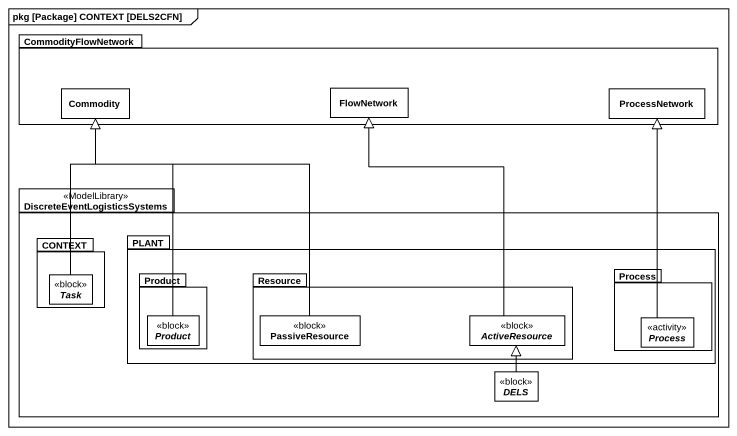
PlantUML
@startuml
mainframe pkg [Package] CONTEXT [DELS2CFN]
hide circle
hide empty members
package CommodityFlowNetwork {
  class Commodity
  class FlowNetwork
  class ProcessNetwork
}
package "DiscreteEventLogisticsSystems" as DiscreteEventLogisticsSystem <<ModelLibrary>> {
  package CONTEXT {
    abstract class Task <<block>>
  }
  package PLANT {
    package Product {
      abstract class "Product" as Product_2 <<block>>
    }
    package Resource {
      class PassiveResource <<block>>
      abstract class ActiveResource <<block>>
    }
    package "Process" as Process_ {
      abstract class "Process" as Process__2 <<activity>>
    }
  }
  abstract class DELS <<block>>
}
Task -up-|> Commodity
Product_2 -up-|> Commodity
PassiveResource -up-|> Commodity
ActiveResource -up-|> FlowNetwork
Process__2 -up-|> ProcessNetwork
DELS -up-|> ActiveResource
@enduml
